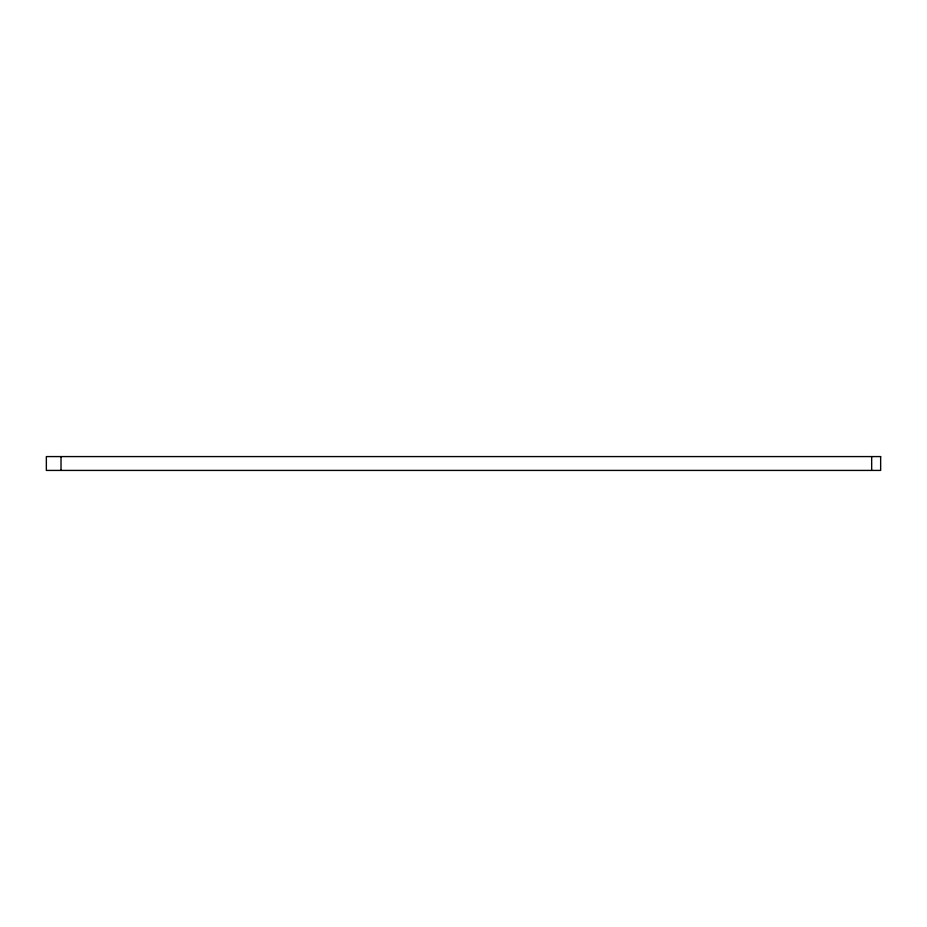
<?xml version="1.0" encoding="UTF-8"?>
<svg xmlns="http://www.w3.org/2000/svg" width="927" height="927" viewBox="0 0 927 927"><rect width="100%" height="100%" fill="white"/><g stroke="black" fill="none" stroke-linecap="round" stroke-linejoin="round"><path stroke-width="1.39" d="M871.67 456.582L871.67 470.418M61.02 456.582L61.02 470.418M880.65 456.582L46.35 456.582L46.35 470.418L880.65 470.418L880.65 456.582"/></g></svg>
